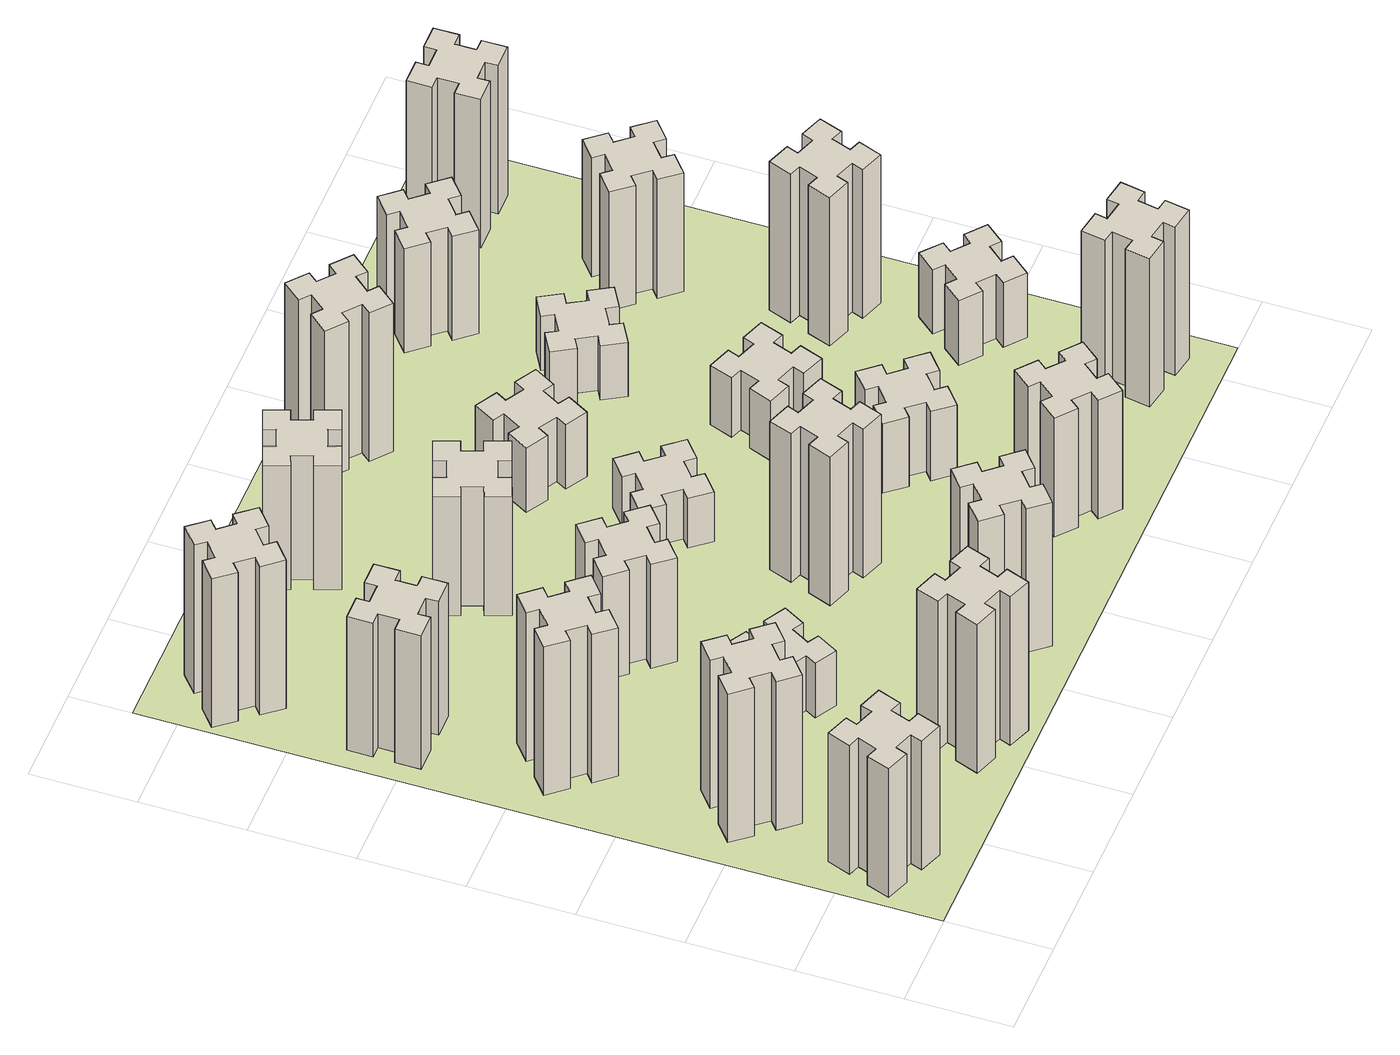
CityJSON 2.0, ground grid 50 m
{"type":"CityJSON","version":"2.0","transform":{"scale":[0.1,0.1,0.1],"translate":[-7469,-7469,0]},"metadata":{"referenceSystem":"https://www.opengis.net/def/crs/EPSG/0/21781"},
"CityObjects":{
"building1":{"type":"Building","attributes":{"class":"1000","function":"1000","usage":"1000","yearOfConstruction":2016,"roofType":"1000","measuredHeight":78,"storeysAboveGround":30,"storeysBelowGround":0},"geometry":[{"type":"Solid","lod":"1","boundaries":[[[[0,1,2,3,4,5,6,7,8,9,10,11,12,13,14,15,16,17,18,19]],[[17,16,20,21]],[[16,15,22,20]],[[15,14,23,22]],[[14,13,24,23]],[[13,12,25,24]],[[12,11,26,25]],[[11,10,27,26]],[[10,9,28,27]],[[9,8,29,28]],[[8,7,30,29]],[[7,6,31,30]],[[6,5,32,31]],[[5,4,33,32]],[[4,3,34,33]],[[3,2,35,34]],[[2,1,36,35]],[[1,0,37,36]],[[0,19,38,37]],[[19,18,39,38]],[[18,17,21,39]],[[24,25,26,27,28,29,30,31,32,33,34,35,36,37,38,39,21,20,22,23]]]]}]},
"building2":{"type":"Building","attributes":{"class":"1000","function":"1000","usage":"1000","yearOfConstruction":2016,"roofType":"1000","measuredHeight":90,"storeysAboveGround":30,"storeysBelowGround":0},"geometry":[{"type":"Solid","lod":"1","boundaries":[[[[40,41,42,43,44,45,46,47,48,49,50,51,52,53,54,55,56,57,58,59]],[[57,56,60,61]],[[56,55,62,60]],[[55,54,63,62]],[[54,53,64,63]],[[53,52,65,64]],[[52,51,66,65]],[[51,50,67,66]],[[50,49,68,67]],[[49,48,69,68]],[[48,47,70,69]],[[47,46,71,70]],[[46,45,72,71]],[[45,44,73,72]],[[44,43,74,73]],[[43,42,75,74]],[[42,41,76,75]],[[41,40,77,76]],[[40,59,78,77]],[[59,58,79,78]],[[58,57,61,79]],[[64,65,66,67,68,69,70,71,72,73,74,75,76,77,78,79,61,60,62,63]]]]}]},
"building3":{"type":"Building","attributes":{"class":"1000","function":"1000","usage":"1000","yearOfConstruction":2016,"roofType":"1000","measuredHeight":90,"storeysAboveGround":30,"storeysBelowGround":0},"geometry":[{"type":"Solid","lod":"1","boundaries":[[[[80,81,82,83,84,85,86,87,88,89,90,91,92,93,94,95,96,97,98,99]],[[97,96,100,101]],[[96,95,102,100]],[[95,94,103,102]],[[94,93,104,103]],[[93,92,105,104]],[[92,91,106,105]],[[91,90,107,106]],[[90,89,108,107]],[[89,88,109,108]],[[88,87,110,109]],[[87,86,111,110]],[[86,85,112,111]],[[85,84,113,112]],[[84,83,114,113]],[[83,82,115,114]],[[82,81,116,115]],[[81,80,117,116]],[[80,99,118,117]],[[99,98,119,118]],[[98,97,101,119]],[[104,105,106,107,108,109,110,111,112,113,114,115,116,117,118,119,101,100,102,103]]]]}]},
"building4":{"type":"Building","attributes":{"class":"1000","function":"1000","usage":"1000","yearOfConstruction":2016,"roofType":"1000","measuredHeight":81,"storeysAboveGround":30,"storeysBelowGround":0},"geometry":[{"type":"Solid","lod":"1","boundaries":[[[[120,121,122,123,124,125,126,127,128,129,130,131,132,133,134,135,136,137,138,139]],[[137,136,140,141]],[[136,135,142,140]],[[135,134,143,142]],[[134,133,144,143]],[[133,132,145,144]],[[132,131,146,145]],[[131,130,147,146]],[[130,129,148,147]],[[129,128,149,148]],[[128,127,150,149]],[[127,126,151,150]],[[126,125,152,151]],[[125,124,153,152]],[[124,123,154,153]],[[123,122,155,154]],[[122,121,156,155]],[[121,120,157,156]],[[120,139,158,157]],[[139,138,159,158]],[[138,137,141,159]],[[144,145,146,147,148,149,150,151,152,153,154,155,156,157,158,159,141,140,142,143]]]]}]},
"building5":{"type":"Building","attributes":{"class":"1000","function":"1000","usage":"1000","yearOfConstruction":2016,"roofType":"1000","measuredHeight":90,"storeysAboveGround":30,"storeysBelowGround":0},"geometry":[{"type":"Solid","lod":"1","boundaries":[[[[160,161,162,163,164,165,166,167,168,169,170,171,172,173,174,175,176,177,178,179]],[[177,176,180,181]],[[176,175,182,180]],[[175,174,183,182]],[[174,173,184,183]],[[173,172,185,184]],[[172,171,186,185]],[[171,170,187,186]],[[170,169,188,187]],[[169,168,189,188]],[[168,167,190,189]],[[167,166,191,190]],[[166,165,192,191]],[[165,164,193,192]],[[164,163,194,193]],[[163,162,195,194]],[[162,161,196,195]],[[161,160,197,196]],[[160,179,198,197]],[[179,178,199,198]],[[178,177,181,199]],[[184,185,186,187,188,189,190,191,192,193,194,195,196,197,198,199,181,180,182,183]]]]}]},
"building6":{"type":"Building","attributes":{"class":"1000","function":"1000","usage":"1000","yearOfConstruction":2016,"roofType":"1000","measuredHeight":90,"storeysAboveGround":30,"storeysBelowGround":0},"geometry":[{"type":"Solid","lod":"1","boundaries":[[[[200,201,202,203,204,205,206,207,208,209,210,211,212,213,214,215,216,217,218,219]],[[217,216,220,221]],[[216,215,222,220]],[[215,214,223,222]],[[214,213,224,223]],[[213,212,225,224]],[[212,211,226,225]],[[211,210,227,226]],[[210,209,228,227]],[[209,208,229,228]],[[208,207,230,229]],[[207,206,231,230]],[[206,205,232,231]],[[205,204,233,232]],[[204,203,234,233]],[[203,202,235,234]],[[202,201,236,235]],[[201,200,237,236]],[[200,219,238,237]],[[219,218,239,238]],[[218,217,221,239]],[[224,225,226,227,228,229,230,231,232,233,234,235,236,237,238,239,221,220,222,223]]]]}]},
"building7":{"type":"Building","attributes":{"class":"1000","function":"1000","usage":"1000","yearOfConstruction":2016,"roofType":"1000","measuredHeight":33,"storeysAboveGround":30,"storeysBelowGround":0},"geometry":[{"type":"Solid","lod":"1","boundaries":[[[[240,241,242,243,244,245,246,247,248,249,250,251,252,253,254,255,256,257,258,259]],[[257,256,260,261]],[[256,255,262,260]],[[255,254,263,262]],[[254,253,264,263]],[[253,252,265,264]],[[252,251,266,265]],[[251,250,267,266]],[[250,249,268,267]],[[249,248,269,268]],[[248,247,270,269]],[[247,246,271,270]],[[246,245,272,271]],[[245,244,273,272]],[[244,243,274,273]],[[243,242,275,274]],[[242,241,276,275]],[[241,240,277,276]],[[240,259,278,277]],[[259,258,279,278]],[[258,257,261,279]],[[264,265,266,267,268,269,270,271,272,273,274,275,276,277,278,279,261,260,262,263]]]]}]},
"building8":{"type":"Building","attributes":{"class":"1000","function":"1000","usage":"1000","yearOfConstruction":2016,"roofType":"1000","measuredHeight":63,"storeysAboveGround":30,"storeysBelowGround":0},"geometry":[{"type":"Solid","lod":"1","boundaries":[[[[280,281,282,283,284,285,286,287,288,289,290,291,292,293,294,295,296,297,298,299]],[[297,296,300,301]],[[296,295,302,300]],[[295,294,303,302]],[[294,293,304,303]],[[293,292,305,304]],[[292,291,306,305]],[[291,290,307,306]],[[290,289,308,307]],[[289,288,309,308]],[[288,287,310,309]],[[287,286,311,310]],[[286,285,312,311]],[[285,284,313,312]],[[284,283,314,313]],[[283,282,315,314]],[[282,281,316,315]],[[281,280,317,316]],[[280,299,318,317]],[[299,298,319,318]],[[298,297,301,319]],[[304,305,306,307,308,309,310,311,312,313,314,315,316,317,318,319,301,300,302,303]]]]}]},
"building9":{"type":"Building","attributes":{"class":"1000","function":"1000","usage":"1000","yearOfConstruction":2016,"roofType":"1000","measuredHeight":87,"storeysAboveGround":30,"storeysBelowGround":0},"geometry":[{"type":"Solid","lod":"1","boundaries":[[[[320,321,322,323,324,325,326,327,328,329,330,331,332,333,334,335,336,337,338,339]],[[337,336,340,341]],[[336,335,342,340]],[[335,334,343,342]],[[334,333,344,343]],[[333,332,345,344]],[[332,331,346,345]],[[331,330,347,346]],[[330,329,348,347]],[[329,328,349,348]],[[328,327,350,349]],[[327,326,351,350]],[[326,325,352,351]],[[325,324,353,352]],[[324,323,354,353]],[[323,322,355,354]],[[322,321,356,355]],[[321,320,357,356]],[[320,339,358,357]],[[339,338,359,358]],[[338,337,341,359]],[[344,345,346,347,348,349,350,351,352,353,354,355,356,357,358,359,341,340,342,343]]]]}]},
"building10":{"type":"Building","attributes":{"class":"1000","function":"1000","usage":"1000","yearOfConstruction":2016,"roofType":"1000","measuredHeight":72,"storeysAboveGround":30,"storeysBelowGround":0},"geometry":[{"type":"Solid","lod":"1","boundaries":[[[[360,361,362,363,364,365,366,367,368,369,370,371,372,373,374,375,376,377,378,379]],[[377,376,380,381]],[[376,375,382,380]],[[375,374,383,382]],[[374,373,384,383]],[[373,372,385,384]],[[372,371,386,385]],[[371,370,387,386]],[[370,369,388,387]],[[369,368,389,388]],[[368,367,390,389]],[[367,366,391,390]],[[366,365,392,391]],[[365,364,393,392]],[[364,363,394,393]],[[363,362,395,394]],[[362,361,396,395]],[[361,360,397,396]],[[360,379,398,397]],[[379,378,399,398]],[[378,377,381,399]],[[384,385,386,387,388,389,390,391,392,393,394,395,396,397,398,399,381,380,382,383]]]]}]},
"building11":{"type":"Building","attributes":{"class":"1000","function":"1000","usage":"1000","yearOfConstruction":2016,"roofType":"1000","measuredHeight":75,"storeysAboveGround":30,"storeysBelowGround":0},"geometry":[{"type":"Solid","lod":"1","boundaries":[[[[400,401,402,403,404,405,406,407,408,409,410,411,412,413,414,415,416,417,418,419]],[[417,416,420,421]],[[416,415,422,420]],[[415,414,423,422]],[[414,413,424,423]],[[413,412,425,424]],[[412,411,426,425]],[[411,410,427,426]],[[410,409,428,427]],[[409,408,429,428]],[[408,407,430,429]],[[407,406,431,430]],[[406,405,432,431]],[[405,404,433,432]],[[404,403,434,433]],[[403,402,435,434]],[[402,401,436,435]],[[401,400,437,436]],[[400,419,438,437]],[[419,418,439,438]],[[418,417,421,439]],[[424,425,426,427,428,429,430,431,432,433,434,435,436,437,438,439,421,420,422,423]]]]}]},
"building12":{"type":"Building","attributes":{"class":"1000","function":"1000","usage":"1000","yearOfConstruction":2016,"roofType":"1000","measuredHeight":90,"storeysAboveGround":30,"storeysBelowGround":0},"geometry":[{"type":"Solid","lod":"1","boundaries":[[[[440,441,442,443,444,445,446,447,448,449,450,451,452,453,454,455,456,457,458,459]],[[457,456,460,461]],[[456,455,462,460]],[[455,454,463,462]],[[454,453,464,463]],[[453,452,465,464]],[[452,451,466,465]],[[451,450,467,466]],[[450,449,468,467]],[[449,448,469,468]],[[448,447,470,469]],[[447,446,471,470]],[[446,445,472,471]],[[445,444,473,472]],[[444,443,474,473]],[[443,442,475,474]],[[442,441,476,475]],[[441,440,477,476]],[[440,459,478,477]],[[459,458,479,478]],[[458,457,461,479]],[[464,465,466,467,468,469,470,471,472,473,474,475,476,477,478,479,461,460,462,463]]]]}]},
"building13":{"type":"Building","attributes":{"class":"1000","function":"1000","usage":"1000","yearOfConstruction":2016,"roofType":"1000","measuredHeight":30,"storeysAboveGround":30,"storeysBelowGround":0},"geometry":[{"type":"Solid","lod":"1","boundaries":[[[[480,481,482,483,484,485,486,487,488,489,490,491,492,493,494,495,496,497,498,499]],[[497,496,500,501]],[[496,495,502,500]],[[495,494,503,502]],[[494,493,504,503]],[[493,492,505,504]],[[492,491,506,505]],[[491,490,507,506]],[[490,489,508,507]],[[489,488,509,508]],[[488,487,510,509]],[[487,486,511,510]],[[486,485,512,511]],[[485,484,513,512]],[[484,483,514,513]],[[483,482,515,514]],[[482,481,516,515]],[[481,480,517,516]],[[480,499,518,517]],[[499,498,519,518]],[[498,497,501,519]],[[504,505,506,507,508,509,510,511,512,513,514,515,516,517,518,519,501,500,502,503]]]]}]},
"building14":{"type":"Building","attributes":{"class":"1000","function":"1000","usage":"1000","yearOfConstruction":2016,"roofType":"1000","measuredHeight":72,"storeysAboveGround":30,"storeysBelowGround":0},"geometry":[{"type":"Solid","lod":"1","boundaries":[[[[520,521,522,523,524,525,526,527,528,529,530,531,532,533,534,535,536,537,538,539]],[[537,536,540,541]],[[536,535,542,540]],[[535,534,543,542]],[[534,533,544,543]],[[533,532,545,544]],[[532,531,546,545]],[[531,530,547,546]],[[530,529,548,547]],[[529,528,549,548]],[[528,527,550,549]],[[527,526,551,550]],[[526,525,552,551]],[[525,524,553,552]],[[524,523,554,553]],[[523,522,555,554]],[[522,521,556,555]],[[521,520,557,556]],[[520,539,558,557]],[[539,538,559,558]],[[538,537,541,559]],[[544,545,546,547,548,549,550,551,552,553,554,555,556,557,558,559,541,540,542,543]]]]}]},
"building15":{"type":"Building","attributes":{"class":"1000","function":"1000","usage":"1000","yearOfConstruction":2016,"roofType":"1000","measuredHeight":39,"storeysAboveGround":30,"storeysBelowGround":0},"geometry":[{"type":"Solid","lod":"1","boundaries":[[[[560,561,562,563,564,565,566,567,568,569,570,571,572,573,574,575,576,577,578,579]],[[577,576,580,581]],[[576,575,582,580]],[[575,574,583,582]],[[574,573,584,583]],[[573,572,585,584]],[[572,571,586,585]],[[571,570,587,586]],[[570,569,588,587]],[[569,568,589,588]],[[568,567,590,589]],[[567,566,591,590]],[[566,565,592,591]],[[565,564,593,592]],[[564,563,594,593]],[[563,562,595,594]],[[562,561,596,595]],[[561,560,597,596]],[[560,579,598,597]],[[579,578,599,598]],[[578,577,581,599]],[[584,585,586,587,588,589,590,591,592,593,594,595,596,597,598,599,581,580,582,583]]]]}]},
"building16":{"type":"Building","attributes":{"class":"1000","function":"1000","usage":"1000","yearOfConstruction":2016,"roofType":"1000","measuredHeight":90,"storeysAboveGround":30,"storeysBelowGround":0},"geometry":[{"type":"Solid","lod":"1","boundaries":[[[[600,601,602,603,604,605,606,607,608,609,610,611,612,613,614,615,616,617,618,619]],[[617,616,620,621]],[[616,615,622,620]],[[615,614,623,622]],[[614,613,624,623]],[[613,612,625,624]],[[612,611,626,625]],[[611,610,627,626]],[[610,609,628,627]],[[609,608,629,628]],[[608,607,630,629]],[[607,606,631,630]],[[606,605,632,631]],[[605,604,633,632]],[[604,603,634,633]],[[603,602,635,634]],[[602,601,636,635]],[[601,600,637,636]],[[600,619,638,637]],[[619,618,639,638]],[[618,617,621,639]],[[624,625,626,627,628,629,630,631,632,633,634,635,636,637,638,639,621,620,622,623]]]]}]},
"building17":{"type":"Building","attributes":{"class":"1000","function":"1000","usage":"1000","yearOfConstruction":2016,"roofType":"1000","measuredHeight":42,"storeysAboveGround":30,"storeysBelowGround":0},"geometry":[{"type":"Solid","lod":"1","boundaries":[[[[640,641,642,643,644,645,646,647,648,649,650,651,652,653,654,655,656,657,658,659]],[[657,656,660,661]],[[656,655,662,660]],[[655,654,663,662]],[[654,653,664,663]],[[653,652,665,664]],[[652,651,666,665]],[[651,650,667,666]],[[650,649,668,667]],[[649,648,669,668]],[[648,647,670,669]],[[647,646,671,670]],[[646,645,672,671]],[[645,644,673,672]],[[644,643,674,673]],[[643,642,675,674]],[[642,641,676,675]],[[641,640,677,676]],[[640,659,678,677]],[[659,658,679,678]],[[658,657,661,679]],[[664,665,666,667,668,669,670,671,672,673,674,675,676,677,678,679,661,660,662,663]]]]}]},
"building18":{"type":"Building","attributes":{"class":"1000","function":"1000","usage":"1000","yearOfConstruction":2016,"roofType":"1000","measuredHeight":36,"storeysAboveGround":30,"storeysBelowGround":0},"geometry":[{"type":"Solid","lod":"1","boundaries":[[[[680,681,682,683,684,685,686,687,688,689,690,691,692,693,694,695,696,697,698,699]],[[697,696,700,701]],[[696,695,702,700]],[[695,694,703,702]],[[694,693,704,703]],[[693,692,705,704]],[[692,691,706,705]],[[691,690,707,706]],[[690,689,708,707]],[[689,688,709,708]],[[688,687,710,709]],[[687,686,711,710]],[[686,685,712,711]],[[685,684,713,712]],[[684,683,714,713]],[[683,682,715,714]],[[682,681,716,715]],[[681,680,717,716]],[[680,699,718,717]],[[699,698,719,718]],[[698,697,701,719]],[[704,705,706,707,708,709,710,711,712,713,714,715,716,717,718,719,701,700,702,703]]]]}]},
"building19":{"type":"Building","attributes":{"class":"1000","function":"1000","usage":"1000","yearOfConstruction":2016,"roofType":"1000","measuredHeight":33,"storeysAboveGround":30,"storeysBelowGround":0},"geometry":[{"type":"Solid","lod":"1","boundaries":[[[[720,721,722,723,724,725,726,727,728,729,730,731,732,733,734,735,736,737,738,739]],[[737,736,740,741]],[[736,735,742,740]],[[735,734,743,742]],[[734,733,744,743]],[[733,732,745,744]],[[732,731,746,745]],[[731,730,747,746]],[[730,729,748,747]],[[729,728,749,748]],[[728,727,750,749]],[[727,726,751,750]],[[726,725,752,751]],[[725,724,753,752]],[[724,723,754,753]],[[723,722,755,754]],[[722,721,756,755]],[[721,720,757,756]],[[720,739,758,757]],[[739,738,759,758]],[[738,737,741,759]],[[744,745,746,747,748,749,750,751,752,753,754,755,756,757,758,759,741,740,742,743]]]]}]},
"building20":{"type":"Building","attributes":{"class":"1000","function":"1000","usage":"1000","yearOfConstruction":2016,"roofType":"1000","measuredHeight":90,"storeysAboveGround":30,"storeysBelowGround":0},"geometry":[{"type":"Solid","lod":"1","boundaries":[[[[760,761,762,763,764,765,766,767,768,769,770,771,772,773,774,775,776,777,778,779]],[[777,776,780,781]],[[776,775,782,780]],[[775,774,783,782]],[[774,773,784,783]],[[773,772,785,784]],[[772,771,786,785]],[[771,770,787,786]],[[770,769,788,787]],[[769,768,789,788]],[[768,767,790,789]],[[767,766,791,790]],[[766,765,792,791]],[[765,764,793,792]],[[764,763,794,793]],[[763,762,795,794]],[[762,761,796,795]],[[761,760,797,796]],[[760,779,798,797]],[[779,778,799,798]],[[778,777,781,799]],[[784,785,786,787,788,789,790,791,792,793,794,795,796,797,798,799,781,780,782,783]]]]}]},
"building21":{"type":"Building","attributes":{"class":"1000","function":"1000","usage":"1000","yearOfConstruction":2016,"roofType":"1000","measuredHeight":63,"storeysAboveGround":30,"storeysBelowGround":0},"geometry":[{"type":"Solid","lod":"1","boundaries":[[[[800,801,802,803,804,805,806,807,808,809,810,811,812,813,814,815,816,817,818,819]],[[817,816,820,821]],[[816,815,822,820]],[[815,814,823,822]],[[814,813,824,823]],[[813,812,825,824]],[[812,811,826,825]],[[811,810,827,826]],[[810,809,828,827]],[[809,808,829,828]],[[808,807,830,829]],[[807,806,831,830]],[[806,805,832,831]],[[805,804,833,832]],[[804,803,834,833]],[[803,802,835,834]],[[802,801,836,835]],[[801,800,837,836]],[[800,819,838,837]],[[819,818,839,838]],[[818,817,821,839]],[[824,825,826,827,828,829,830,831,832,833,834,835,836,837,838,839,821,820,822,823]]]]}]},
"building22":{"type":"Building","attributes":{"class":"1000","function":"1000","usage":"1000","yearOfConstruction":2016,"roofType":"1000","measuredHeight":39,"storeysAboveGround":30,"storeysBelowGround":0},"geometry":[{"type":"Solid","lod":"1","boundaries":[[[[840,841,842,843,844,845,846,847,848,849,850,851,852,853,854,855,856,857,858,859]],[[857,856,860,861]],[[856,855,862,860]],[[855,854,863,862]],[[854,853,864,863]],[[853,852,865,864]],[[852,851,866,865]],[[851,850,867,866]],[[850,849,868,867]],[[849,848,869,868]],[[848,847,870,869]],[[847,846,871,870]],[[846,845,872,871]],[[845,844,873,872]],[[844,843,874,873]],[[843,842,875,874]],[[842,841,876,875]],[[841,840,877,876]],[[840,859,878,877]],[[859,858,879,878]],[[858,857,861,879]],[[864,865,866,867,868,869,870,871,872,873,874,875,876,877,878,879,861,860,862,863]]]]}]},
"building23":{"type":"Building","attributes":{"class":"1000","function":"1000","usage":"1000","yearOfConstruction":2016,"roofType":"1000","measuredHeight":90,"storeysAboveGround":30,"storeysBelowGround":0},"geometry":[{"type":"Solid","lod":"1","boundaries":[[[[880,881,882,883,884,885,886,887,888,889,890,891,892,893,894,895,896,897,898,899]],[[897,896,900,901]],[[896,895,902,900]],[[895,894,903,902]],[[894,893,904,903]],[[893,892,905,904]],[[892,891,906,905]],[[891,890,907,906]],[[890,889,908,907]],[[889,888,909,908]],[[888,887,910,909]],[[887,886,911,910]],[[886,885,912,911]],[[885,884,913,912]],[[884,883,914,913]],[[883,882,915,914]],[[882,881,916,915]],[[881,880,917,916]],[[880,899,918,917]],[[899,898,919,918]],[[898,897,901,919]],[[904,905,906,907,908,909,910,911,912,913,914,915,916,917,918,919,901,900,902,903]]]]}]},
"building24":{"type":"Building","attributes":{"class":"1000","function":"1000","usage":"1000","yearOfConstruction":2016,"roofType":"1000","measuredHeight":72,"storeysAboveGround":30,"storeysBelowGround":0},"geometry":[{"type":"Solid","lod":"1","boundaries":[[[[920,921,922,923,924,925,926,927,928,929,930,931,932,933,934,935,936,937,938,939]],[[937,936,940,941]],[[936,935,942,940]],[[935,934,943,942]],[[934,933,944,943]],[[933,932,945,944]],[[932,931,946,945]],[[931,930,947,946]],[[930,929,948,947]],[[929,928,949,948]],[[928,927,950,949]],[[927,926,951,950]],[[926,925,952,951]],[[925,924,953,952]],[[924,923,954,953]],[[923,922,955,954]],[[922,921,956,955]],[[921,920,957,956]],[[920,939,958,957]],[[939,938,959,958]],[[938,937,941,959]],[[944,945,946,947,948,949,950,951,952,953,954,955,956,957,958,959,941,940,942,943]]]]}]},
"building25":{"type":"Building","attributes":{"class":"1000","function":"1000","usage":"1000","yearOfConstruction":2016,"roofType":"1000","measuredHeight":90,"storeysAboveGround":30,"storeysBelowGround":0},"geometry":[{"type":"Solid","lod":"1","boundaries":[[[[960,961,962,963,964,965,966,967,968,969,970,971,972,973,974,975,976,977,978,979]],[[977,976,980,981]],[[976,975,982,980]],[[975,974,983,982]],[[974,973,984,983]],[[973,972,985,984]],[[972,971,986,985]],[[971,970,987,986]],[[970,969,988,987]],[[969,968,989,988]],[[968,967,990,989]],[[967,966,991,990]],[[966,965,992,991]],[[965,964,993,992]],[[964,963,994,993]],[[963,962,995,994]],[[962,961,996,995]],[[961,960,997,996]],[[960,979,998,997]],[[979,978,999,998]],[[978,977,981,999]],[[984,985,986,987,988,989,990,991,992,993,994,995,996,997,998,999,981,980,982,983]]]]}]},
"landuse1":{"type":"LandUse","attributes":{"name":"plot1","function":"1010"},"geometry":[{"type":"MultiSurface","lod":"1","boundaries":[[[1000,1001,1002,1003]]]}]}
},
"vertices":[
[191,289,0],[285,255,0],[264,199,0],[377,157,0],[418,270,0],[362,291,0],[396,385,0],[452,364,0],[493,477,0],[380,518,0],[360,462,0],[266,496,0],[287,552,0],[174,593,0],[133,480,0],[189,460,0],[155,366,0],[99,387,0],[57,274,0],[170,233,0],[155,366,780],[99,387,780],[189,460,780],[133,480,780],[174,593,780],[287,552,780],[266,496,780],[360,462,780],[380,518,780],[493,477,780],[452,364,780],[396,385,780],[362,291,780],[418,270,780],[377,157,780],[264,199,780],[285,255,780],[191,289,780],[170,233,780],[57,274,780],
[492,1048,0],[427,1124,0],[473,1163,0],[396,1255,0],[304,1178,0],[343,1132,0],[266,1067,0],[228,1113,0],[136,1036,0],[213,944,0],[259,983,0],[323,906,0],[277,868,0],[354,776,0],[446,853,0],[408,899,0],[484,963,0],[523,917,0],[615,994,0],[538,1086,0],[484,963,900],[523,917,900],[408,899,900],[446,853,900],[354,776,900],[277,868,900],[323,906,900],[259,983,900],[213,944,900],[136,1036,900],[228,1113,900],[266,1067,900],[343,1132,900],[304,1178,900],[396,1255,900],[473,1163,900],[427,1124,900],[492,1048,900],[538,1086,900],[615,994,900],
[492,1888,0],[427,1964,0],[473,2003,0],[396,2095,0],[304,2018,0],[343,1972,0],[266,1907,0],[228,1953,0],[136,1876,0],[213,1784,0],[259,1823,0],[323,1746,0],[277,1708,0],[354,1616,0],[446,1693,0],[408,1739,0],[484,1803,0],[523,1757,0],[615,1834,0],[538,1926,0],[484,1803,900],[523,1757,900],[408,1739,900],[446,1693,900],[354,1616,900],[277,1708,900],[323,1746,900],[259,1823,900],[213,1784,900],[136,1876,900],[228,1953,900],[266,1907,900],[343,1972,900],[304,2018,900],[396,2095,900],[473,2003,900],[427,1964,900],[492,1888,900],[538,1926,900],[615,1834,900],
[385,2545,0],[385,2645,0],[445,2645,0],[445,2765,0],[325,2765,0],[325,2705,0],[225,2705,0],[225,2765,0],[105,2765,0],[105,2645,0],[165,2645,0],[165,2545,0],[105,2545,0],[105,2425,0],[225,2425,0],[225,2485,0],[325,2485,0],[325,2425,0],[445,2425,0],[445,2545,0],[325,2485,810],[325,2425,810],[225,2485,810],[225,2425,810],[105,2425,810],[105,2545,810],[165,2545,810],[165,2645,810],[105,2645,810],[105,2765,810],[225,2765,810],[225,2705,810],[325,2705,810],[325,2765,810],[445,2765,810],[445,2645,810],[385,2645,810],[385,2545,810],[445,2545,810],[445,2425,810],
[1029,360,0],[995,266,0],[939,287,0],[897,174,0],[1010,133,0],[1031,189,0],[1125,155,0],[1104,99,0],[1217,57,0],[1258,170,0],[1202,191,0],[1236,285,0],[1292,264,0],[1333,377,0],[1220,418,0],[1200,362,0],[1106,396,0],[1127,452,0],[1014,493,0],[973,380,0],[1106,396,900],[1127,452,900],[1200,362,900],[1220,418,900],[1333,377,900],[1292,264,900],[1236,285,900],[1202,191,900],[1258,170,900],[1217,57,900],[1104,99,900],[1125,155,900],[1031,189,900],[1010,133,900],[897,174,900],[939,287,900],[995,266,900],[1029,360,900],[973,380,900],[1014,493,900],
[243,3452,0],[166,3387,0],[128,3433,0],[36,3356,0],[113,3264,0],[159,3303,0],[223,3226,0],[177,3188,0],[254,3096,0],[346,3173,0],[308,3219,0],[384,3283,0],[423,3237,0],[515,3314,0],[438,3406,0],[392,3368,0],[327,3444,0],[373,3483,0],[296,3575,0],[204,3498,0],[327,3444,900],[373,3483,900],[392,3368,900],[438,3406,900],[515,3314,900],[423,3237,900],[384,3283,900],[308,3219,900],[346,3173,900],[254,3096,900],[177,3188,900],[223,3226,900],[159,3303,900],[113,3264,900],[36,3356,900],[128,3433,900],[166,3387,900],[243,3452,900],[204,3498,900],[296,3575,900],
[1086,1017,0],[1136,1104,0],[1188,1074,0],[1248,1178,0],[1144,1238,0],[1114,1186,0],[1027,1236,0],[1057,1288,0],[953,1348,0],[893,1244,0],[945,1214,0],[895,1127,0],[843,1157,0],[783,1053,0],[887,993,0],[917,1045,0],[1004,995,0],[974,943,0],[1078,883,0],[1138,987,0],[1004,995,330],[974,943,330],[917,1045,330],[887,993,330],[783,1053,330],[843,1157,330],[895,1127,330],[945,1214,330],[893,1244,330],[953,1348,330],[1057,1288,330],[1027,1236,330],[1114,1186,330],[1144,1238,330],[1248,1178,330],[1188,1074,330],[1136,1104,330],[1086,1017,330],[1138,987,330],[1078,883,330],
[1083,1972,0],[1006,1907,0],[968,1953,0],[876,1876,0],[953,1784,0],[999,1823,0],[1063,1746,0],[1017,1708,0],[1094,1616,0],[1186,1693,0],[1148,1739,0],[1224,1803,0],[1263,1757,0],[1355,1834,0],[1278,1926,0],[1232,1888,0],[1167,1964,0],[1213,2003,0],[1136,2095,0],[1044,2018,0],[1167,1964,630],[1213,2003,630],[1232,1888,630],[1278,1926,630],[1355,1834,630],[1263,1757,630],[1224,1803,630],[1148,1739,630],[1186,1693,630],[1094,1616,630],[1017,1708,630],[1063,1746,630],[999,1823,630],[953,1784,630],[876,1876,630],[968,1953,630],[1006,1907,630],[1083,1972,630],[1044,2018,630],[1136,2095,630],
[1639,343,0],[1703,266,0],[1657,228,0],[1734,136,0],[1826,213,0],[1788,259,0],[1864,323,0],[1903,277,0],[1995,354,0],[1918,446,0],[1872,408,0],[1807,484,0],[1853,523,0],[1776,615,0],[1684,538,0],[1723,492,0],[1646,427,0],[1608,473,0],[1516,396,0],[1593,304,0],[1646,427,870],[1608,473,870],[1723,492,870],[1684,538,870],[1776,615,870],[1853,523,870],[1807,484,870],[1872,408,870],[1918,446,870],[1995,354,870],[1903,277,870],[1864,323,870],[1788,259,870],[1826,213,870],[1734,136,870],[1657,228,870],[1703,266,870],[1639,343,870],[1593,304,870],[1516,396,870],
[1225,2716,0],[1131,2682,0],[1110,2738,0],[997,2697,0],[1039,2584,0],[1095,2605,0],[1129,2511,0],[1073,2490,0],[1114,2377,0],[1227,2419,0],[1206,2475,0],[1300,2509,0],[1320,2453,0],[1433,2494,0],[1392,2607,0],[1336,2586,0],[1302,2680,0],[1358,2700,0],[1317,2813,0],[1204,2772,0],[1302,2680,720],[1358,2700,720],[1336,2586,720],[1392,2607,720],[1433,2494,720],[1320,2453,720],[1300,2509,720],[1206,2475,720],[1227,2419,720],[1114,2377,720],[1073,2490,720],[1129,2511,720],[1095,2605,720],[1039,2584,720],[997,2697,720],[1110,2738,720],[1131,2682,720],[1225,2716,720],[1204,2772,720],[1317,2813,720],
[1125,3456,0],[1031,3422,0],[1010,3478,0],[897,3437,0],[939,3324,0],[995,3345,0],[1029,3251,0],[973,3230,0],[1014,3117,0],[1127,3159,0],[1106,3215,0],[1200,3249,0],[1220,3193,0],[1333,3234,0],[1292,3347,0],[1236,3326,0],[1202,3420,0],[1258,3440,0],[1217,3553,0],[1104,3512,0],[1202,3420,750],[1258,3440,750],[1236,3326,750],[1292,3347,750],[1333,3234,750],[1220,3193,750],[1200,3249,750],[1106,3215,750],[1127,3159,750],[1014,3117,750],[973,3230,750],[1029,3251,750],[995,3345,750],[939,3324,750],[897,3437,750],[1010,3478,750],[1031,3422,750],[1125,3456,750],[1104,3512,750],[1217,3553,750],
[1769,1300,0],[1735,1206,0],[1679,1227,0],[1637,1114,0],[1750,1073,0],[1771,1129,0],[1865,1095,0],[1844,1039,0],[1957,997,0],[1998,1110,0],[1942,1131,0],[1976,1225,0],[2032,1204,0],[2073,1317,0],[1960,1358,0],[1940,1302,0],[1846,1336,0],[1867,1392,0],[1754,1433,0],[1713,1320,0],[1846,1336,900],[1867,1392,900],[1940,1302,900],[1960,1358,900],[2073,1317,900],[2032,1204,900],[1976,1225,900],[1942,1131,900],[1998,1110,900],[1957,997,900],[1844,1039,900],[1865,1095,900],[1771,1129,900],[1750,1073,900],[1637,1114,900],[1679,1227,900],[1735,1206,900],[1769,1300,900],[1713,1320,900],[1754,1433,900],
[1972,1988,0],[1907,2064,0],[1953,2103,0],[1876,2195,0],[1784,2118,0],[1823,2072,0],[1746,2007,0],[1708,2053,0],[1616,1976,0],[1693,1884,0],[1739,1923,0],[1803,1846,0],[1757,1808,0],[1834,1716,0],[1926,1793,0],[1888,1839,0],[1964,1903,0],[2003,1857,0],[2095,1934,0],[2018,2026,0],[1964,1903,300],[2003,1857,300],[1888,1839,300],[1926,1793,300],[1834,1716,300],[1757,1808,300],[1803,1846,300],[1739,1923,300],[1693,1884,300],[1616,1976,300],[1708,2053,300],[1746,2007,300],[1823,2072,300],[1784,2118,300],[1876,2195,300],[1953,2103,300],[1907,2064,300],[1972,1988,300],[2018,2026,300],[2095,1934,300],
[2486,323,0],[2563,259,0],[2524,213,0],[2616,136,0],[2693,228,0],[2647,266,0],[2712,343,0],[2758,304,0],[2835,396,0],[2743,473,0],[2704,427,0],[2628,492,0],[2666,538,0],[2574,615,0],[2497,523,0],[2543,484,0],[2479,408,0],[2433,446,0],[2356,354,0],[2448,277,0],[2479,408,720],[2433,446,720],[2543,484,720],[2497,523,720],[2574,615,720],[2666,538,720],[2628,492,720],[2704,427,720],[2743,473,720],[2835,396,720],[2758,304,720],[2712,343,720],[2647,266,720],[2693,228,720],[2616,136,720],[2524,213,720],[2563,259,720],[2486,323,720],[2448,277,720],[2356,354,720],
[2026,2497,0],[2076,2584,0],[2128,2554,0],[2188,2658,0],[2084,2718,0],[2054,2666,0],[1967,2716,0],[1997,2768,0],[1893,2828,0],[1833,2724,0],[1885,2694,0],[1835,2607,0],[1783,2637,0],[1723,2533,0],[1827,2473,0],[1857,2525,0],[1944,2475,0],[1914,2423,0],[2018,2363,0],[2078,2467,0],[1944,2475,390],[1914,2423,390],[1857,2525,390],[1827,2473,390],[1723,2533,390],[1783,2637,390],[1835,2607,390],[1885,2694,390],[1833,2724,390],[1893,2828,390],[1997,2768,390],[1967,2716,390],[2054,2666,390],[2084,2718,390],[2188,2658,390],[2128,2554,390],[2076,2584,390],[2026,2497,390],[2078,2467,390],[2018,2363,390],
[1746,3383,0],[1823,3319,0],[1784,3273,0],[1876,3196,0],[1953,3288,0],[1907,3326,0],[1972,3403,0],[2018,3364,0],[2095,3456,0],[2003,3533,0],[1964,3487,0],[1888,3552,0],[1926,3598,0],[1834,3675,0],[1757,3583,0],[1803,3544,0],[1739,3468,0],[1693,3506,0],[1616,3414,0],[1708,3337,0],[1739,3468,900],[1693,3506,900],[1803,3544,900],[1757,3583,900],[1834,3675,900],[1926,3598,900],[1888,3552,900],[1964,3487,900],[2003,3533,900],[2095,3456,900],[2018,3364,900],[1972,3403,900],[1907,3326,900],[1953,3288,900],[1876,3196,900],[1784,3273,900],[1823,3319,900],[1746,3383,900],[1708,3337,900],[1616,3414,900],
[2563,1232,0],[2486,1167,0],[2448,1213,0],[2356,1136,0],[2433,1044,0],[2479,1083,0],[2543,1006,0],[2497,968,0],[2574,876,0],[2666,953,0],[2628,999,0],[2704,1063,0],[2743,1017,0],[2835,1094,0],[2758,1186,0],[2712,1148,0],[2647,1224,0],[2693,1263,0],[2616,1355,0],[2524,1278,0],[2647,1224,420],[2693,1263,420],[2712,1148,420],[2758,1186,420],[2835,1094,420],[2743,1017,420],[2704,1063,420],[2628,999,420],[2666,953,420],[2574,876,420],[2497,968,420],[2543,1006,420],[2479,1083,420],[2433,1044,420],[2356,1136,420],[2448,1213,420],[2486,1167,420],[2563,1232,420],[2524,1278,420],[2616,1355,420],
[2682,1671,0],[2716,1765,0],[2772,1744,0],[2813,1857,0],[2700,1898,0],[2680,1842,0],[2586,1876,0],[2607,1932,0],[2494,1973,0],[2453,1860,0],[2509,1840,0],[2475,1746,0],[2419,1767,0],[2377,1654,0],[2490,1613,0],[2511,1669,0],[2605,1635,0],[2584,1579,0],[2697,1537,0],[2738,1650,0],[2605,1635,360],[2584,1579,360],[2511,1669,360],[2490,1613,360],[2377,1654,360],[2419,1767,360],[2475,1746,360],[2509,1840,360],[2453,1860,360],[2494,1973,360],[2607,1932,360],[2586,1876,360],[2680,1842,360],[2700,1898,360],[2813,1857,360],[2772,1744,360],[2716,1765,360],[2682,1671,360],[2738,1650,360],[2697,1537,360],
[2475,2584,0],[2525,2497,0],[2473,2467,0],[2533,2363,0],[2637,2423,0],[2607,2475,0],[2694,2525,0],[2724,2473,0],[2828,2533,0],[2768,2637,0],[2716,2607,0],[2666,2694,0],[2718,2724,0],[2658,2828,0],[2554,2768,0],[2584,2716,0],[2497,2666,0],[2467,2718,0],[2363,2658,0],[2423,2554,0],[2497,2666,330],[2467,2718,330],[2584,2716,330],[2554,2768,330],[2658,2828,330],[2718,2724,330],[2666,2694,330],[2716,2607,330],[2768,2637,330],[2828,2533,330],[2724,2473,330],[2694,2525,330],[2607,2475,330],[2637,2423,330],[2533,2363,330],[2473,2467,330],[2525,2497,330],[2475,2584,330],[2423,2554,330],[2363,2658,330],
[3504,475,0],[3405,492,0],[3416,551,0],[3297,572,0],[3277,454,0],[3336,444,0],[3318,345,0],[3259,356,0],[3238,237,0],[3357,217,0],[3367,276,0],[3465,258,0],[3455,199,0],[3573,178,0],[3594,297,0],[3535,307,0],[3552,405,0],[3611,395,0],[3632,513,0],[3514,534,0],[3552,405,900],[3611,395,900],[3535,307,900],[3594,297,900],[3573,178,900],[3455,199,900],[3465,258,900],[3367,276,900],[3357,217,900],[3238,237,900],[3259,356,900],[3318,345,900],[3336,444,900],[3277,454,900],[3297,572,900],[3416,551,900],[3405,492,900],[3504,475,900],[3514,534,900],[3632,513,900],
[2812,3368,0],[2747,3444,0],[2793,3483,0],[2716,3575,0],[2624,3498,0],[2663,3452,0],[2586,3387,0],[2548,3433,0],[2456,3356,0],[2533,3264,0],[2579,3303,0],[2643,3226,0],[2597,3188,0],[2674,3096,0],[2766,3173,0],[2728,3219,0],[2804,3283,0],[2843,3237,0],[2935,3314,0],[2858,3406,0],[2804,3283,630],[2843,3237,630],[2728,3219,630],[2766,3173,630],[2674,3096,630],[2597,3188,630],[2643,3226,630],[2579,3303,630],[2533,3264,630],[2456,3356,630],[2548,3433,630],[2586,3387,630],[2663,3452,630],[2624,3498,630],[2716,3575,630],[2793,3483,630],[2747,3444,630],[2812,3368,630],[2858,3406,630],[2935,3314,630],
[3487,1006,0],[3552,1083,0],[3598,1044,0],[3675,1136,0],[3583,1213,0],[3544,1167,0],[3468,1232,0],[3506,1278,0],[3414,1355,0],[3337,1263,0],[3383,1224,0],[3319,1148,0],[3273,1186,0],[3196,1094,0],[3288,1017,0],[3326,1063,0],[3403,999,0],[3364,953,0],[3456,876,0],[3533,968,0],[3403,999,390],[3364,953,390],[3326,1063,390],[3288,1017,390],[3196,1094,390],[3273,1186,390],[3319,1148,390],[3383,1224,390],[3337,1263,390],[3414,1355,390],[3506,1278,390],[3468,1232,390],[3544,1167,390],[3583,1213,390],[3675,1136,390],[3598,1044,390],[3552,1083,390],[3487,1006,390],[3533,968,390],[3456,876,390],
[3420,1842,0],[3326,1876,0],[3347,1932,0],[3234,1973,0],[3193,1860,0],[3249,1840,0],[3215,1746,0],[3159,1767,0],[3117,1654,0],[3230,1613,0],[3251,1669,0],[3345,1635,0],[3324,1579,0],[3437,1537,0],[3478,1650,0],[3422,1671,0],[3456,1765,0],[3512,1744,0],[3553,1857,0],[3440,1898,0],[3456,1765,900],[3512,1744,900],[3422,1671,900],[3478,1650,900],[3437,1537,900],[3324,1579,900],[3345,1635,900],[3251,1669,900],[3230,1613,900],[3117,1654,900],[3159,1767,900],[3215,1746,900],[3249,1840,900],[3193,1860,900],[3234,1973,900],[3347,1932,900],[3326,1876,900],[3420,1842,900],[3440,1898,900],[3553,1857,900],
[3119,2563,0],[3183,2486,0],[3137,2448,0],[3214,2356,0],[3306,2433,0],[3268,2479,0],[3344,2543,0],[3383,2497,0],[3475,2574,0],[3398,2666,0],[3352,2628,0],[3287,2704,0],[3333,2743,0],[3256,2835,0],[3164,2758,0],[3203,2712,0],[3126,2647,0],[3088,2693,0],[2996,2616,0],[3073,2524,0],[3126,2647,720],[3088,2693,720],[3203,2712,720],[3164,2758,720],[3256,2835,720],[3333,2743,720],[3287,2704,720],[3352,2628,720],[3398,2666,720],[3475,2574,720],[3383,2497,720],[3344,2543,720],[3268,2479,720],[3306,2433,720],[3214,2356,720],[3137,2448,720],[3183,2486,720],[3119,2563,720],[3073,2524,720],[2996,2616,720],
[3285,3325,0],[3385,3325,0],[3385,3265,0],[3505,3265,0],[3505,3385,0],[3445,3385,0],[3445,3485,0],[3505,3485,0],[3505,3605,0],[3385,3605,0],[3385,3545,0],[3285,3545,0],[3285,3605,0],[3165,3605,0],[3165,3485,0],[3225,3485,0],[3225,3385,0],[3165,3385,0],[3165,3265,0],[3285,3265,0],[3225,3385,900],[3165,3385,900],[3225,3485,900],[3165,3485,900],[3165,3605,900],[3285,3605,900],[3285,3545,900],[3385,3545,900],[3385,3605,900],[3505,3605,900],[3505,3485,900],[3445,3485,900],[3445,3385,900],[3505,3385,900],[3505,3265,900],[3385,3265,900],[3385,3325,900],[3285,3325,900],[3285,3265,900],[3165,3265,900],
[5,3705,0],[3705,3705,0],[3705,5,0],[5,5,0]
]}
